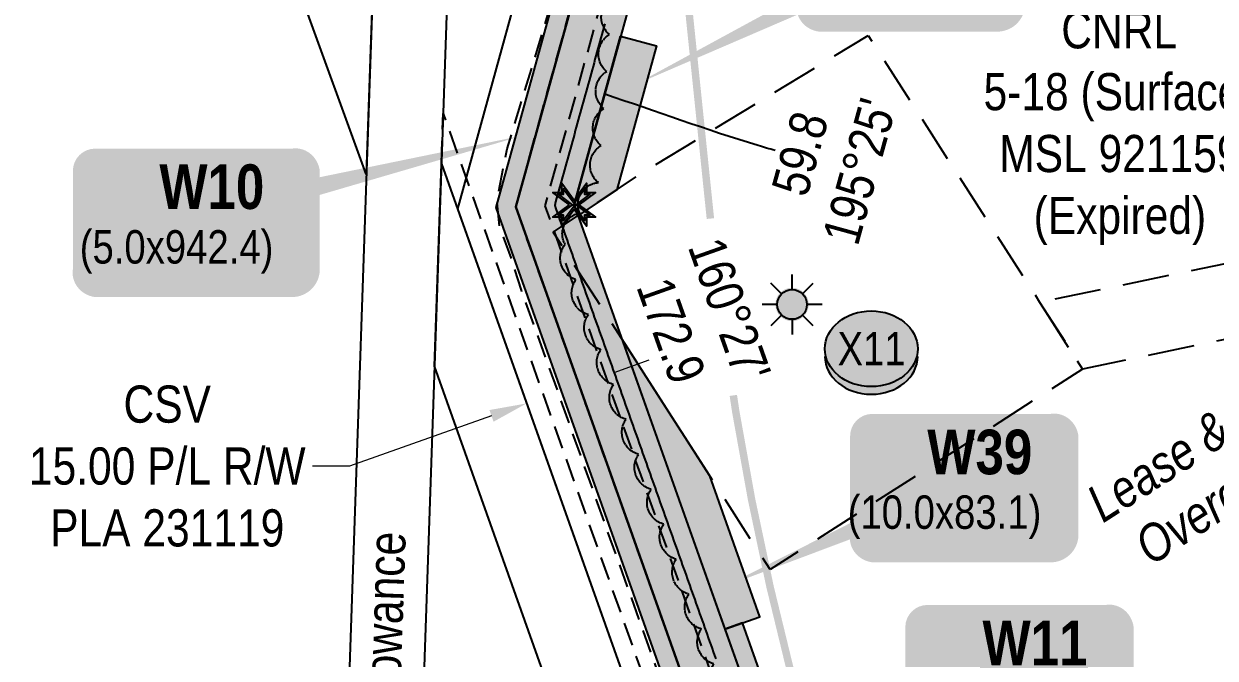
# Model space of a CAD drawing. Extents: x 347027 to 353466, y 6157949 to 6165050.
# Drawn here: x 348836.8 to 349157.6, y 6162059.3 to 6162230.2 of the extents above; entities that cross this region are included whole.
import ezdxf
from ezdxf.enums import TextEntityAlignment as Align

# ---------------------------------------------------------------- set-up
doc = ezdxf.new("R2010")
doc.units = 0
doc.header["$LTSCALE"] = 5
doc.header["$PDSIZE"] = 20
for name, pattern in [('0', [1, 1, 0]), ('DASHDOT2', [5, 2.5, -1.25, 0, -1.25]), ('foc-ACCESSROAD', [3.75, 2.5, -1.25]), ('HIDDEN2', [1.875, 1.25, -0.625]), ('UG_PIPE', [1.875, 1.25, -0.625])]:
    doc.linetypes.add(name, pattern=pattern)
doc.layers.get('Defpoints').update_dxf_attribs({"color": 9})
for name, color, linetype in [('AS-PIPE-UG', 44, 'UG_PIPE'), ('AS-WILDLIFE', 131, 'DASHDOT2'), ('C-RW', 13, 'Continuous'), ('F-AR', 190, 'foc-ACCESSROAD'), ('F-RW', 190, 'Continuous'), ('F-WS', 190, 'foc-ACCESSROAD'), ('F-WS-S', 190, 'Continuous'), ('L-BD', 7, 'Continuous'), ('L-MON', 1, 'Continuous'), ('L-ROAD-T', 7, 'Continuous'), ('L-SEC', 7, 'Continuous'), ('P-CROSSINGS', 250, 'Continuous'), ('P-PROPOSED', 10, 'Continuous'), ('P-PROPOSED-H', 21, 'Continuous'), ('P-TEMP-BLOCKS', 250, 'Continuous'), ('P-TEMP-H', 41, 'Continuous'), ('P-TEMP_WORKSPACE', 46, 'Continuous'), ('P-WORKAREA', 113, 'Continuous'), ('P-WORKAREA-H', 111, 'Continuous'), ('T-BUSH', 110, '0'), ('T-BUSH-T', 110, 'Continuous'), ('T-EXISTING TFA', 220, 'HIDDEN2')]:
    doc.layers.add(name, color=color, linetype=linetype)
doc.layers.add('C-RW-T', color=13, linetype='Continuous', lineweight=9)
doc.layers.add('F-WS-T', color=190, linetype='Continuous', lineweight=9)
doc.styles.add('100L', font='ARIALN.TTF', dxfattribs={"height": 11})
doc.styles.add('80', font='ARIALN.TTF', dxfattribs={"height": 10})
doc.styles.add('80CG', font='ARIALN.TTF', dxfattribs={"height": 10})
doc.styles.add('80L', font='ARIALN.TTF', dxfattribs={"height": 10})
doc.styles.add('BOLD', font='ARIALNB.TTF')
doc.styles.add('Crossing', font='ARIALN.TTF', dxfattribs={"height": 10})
doc.dimstyles.new('Compass 5 000', dxfattribs={"dimscale": 5, "dimtxt": 9, "dimasz": 2, "dimexe": 0.2, "dimexo": 0.0625, "dimgap": 0.5, "dimtad": 0, "dimtih": 1, "dimtoh": 1, "dimzin": 0, "dimdsep": 46, "dimtxsty": '80CG', "dimcen": 0.1, "dimse1": 1, "dimse2": 1, "dimclrd": 256, "dimclrt": 256, "dimaunit": 1, "dimadec": 4, "dimazin": 0, "dimtfac": 0.06, "dimtofl": 0, "dimtmove": 0, "dimatfit": 1, "dimfxl": 0.2, "dimtolj": 1, "dimtzin": 0, "dimlwd": -1, "dimarcsym": 0})

# ---------------------------------------------------------------- blocks, each defined once
blk = doc.blocks.new('*D126')
at = {"layer": 'C-RW-T', "transparency": 16777216}
for p, q in [((348995.6978778269, 6162136.319663526), (349005.1215211658, 6162139.665548494)), ((348962.7185893299, 6162124.61029575), (348924.4963016186, 6162111.039389754)), ((348924.4963016186, 6162111.039389754), (348914.4963016186, 6162111.039389754))]:
    blk.add_line(p, q, dxfattribs=at)
for points in [[(348995.140230332, 6162137.890270749), (348996.2555253217, 6162134.749056302), (348986.2742344879, 6162132.973778557)], [(348962.160941835, 6162126.180902974), (348963.2762368247, 6162123.039688527), (348972.1422326688, 6162127.956180718)]]:
    blk.add_solid(points, dxfattribs=at)
at = {"layer": 'Defpoints', "color": 0, "transparency": 16777216}
for p in [(348972.1422326688, 6162127.956180718), (348987.5614491382, 6162129.348354527), (348973.4294473191, 6162124.330756688)]:
    blk.add_point(p, dxfattribs=at)
at = {"layer": 'C-RW-T', "transparency": 16777216, "insert": (348875.4103534601, 6162111.039389754), "char_height": 10, "attachment_point": 5, "style": '80CG'}
blk.add_mtext('\\A1;CSV\\P15.00 P/L R/W\\PPLA 231119', dxfattribs=at)
blk = doc.blocks.new('GAS')
h = blk.add_hatch(color=255)
h.dxf.hatch_style = 1
edge = h.paths.add_edge_path()
edge.add_arc((0, 0), 0.9, 0, 360)
for p, q in [((0, 0.8077887887338874), (0, 1.615577579286764)), ((-0.5711929310346023, 0.5711929297831376), (-1.142385862069204, 1.142385861385264)), ((0.5711929310309642, 0.5711929297831376), (1.142385862065566, 1.142385861385264)), ((-0.8077887898725749, 0), (-1.615577579628734, 0)), ((1.615577579625096, 0), (0.8077887898689368, 0)), ((-0.5711929310346023, -0.5711929316021271), (-1.142385862069204, -1.142385863204253)), ((1.142385862065566, -1.142385863204253), (0.5711929310309642, -0.5711929316021271)), ((0, -0.8077887905528768), (0, -1.615577581105753))]:
    blk.add_line(p, q)
blk.add_circle((0, 0), 0.8000000000000003)
blk = doc.blocks.new('TEMP')
h = blk.add_hatch(color=255)
h.dxf.hatch_style = 1
h.paths.add_polyline_path([(-1.152061661774314, -0.6656854195645793), (-0.6656854224511335, -0.6656854195645793), (-0.6656854224511335, -1.152061655686339), (-5.273250724968648e-10, -0.2514284436956588), (0.6656854183820542, -1.152061663420682), (0.6656854183820542, -0.6656854208922597), (1.152061656810019, -0.6656854053035205), (0.2514284429676993, 5.273252945414697e-10), (1.152061671303363, 0.6656854258011663), (0.6656854287749412, 0.6656854258011663), (0.6656854131859291, 1.152061664229041), (-5.274159997625816e-10, 0.2514284397220762), (-0.6656854269836912, 1.152061669657269), (-0.6656854269836914, 0.6656854303339059), (-1.152061663105633, 0.665685430333906), (-0.2514284404497632, 5.273249614745623e-10)])
h = blk.add_hatch(color=1)
h.dxf.hatch_style = 1
h.paths.add_polyline_path([(-0.06148754561550518, -3.245802793205854e-09), (0.5656854183820542, -0.8485281365719857), (0.5656854183820542, -0.3566277553978557), (1.665334536937735e-16, 0.06148754561552533), (-0.8485281349258001, -0.5656854195645793), (-0.3566277640338187, -0.5656854195645793), (0.06148754642195797, -3.245822666197995e-09), (-0.5656854269836911, 0.8485281428085727), (-0.5656854269836913, 0.3566277719165035), (-2.320366121466577e-14, -0.06148754642194038), (0.8485281444547581, 0.5656854258011663), (0.3566277632805105, 0.5656854258011663)])
at = {"color": 1}
for p, q in [((-0.0831890328488953, 0), (0.08318903393992515, 0)), ((0, 0.08318903069412045), (0, -0.08318903609469999))]:
    blk.add_line(p, q, dxfattribs=at)
at = {"color": 255, "flags": 128}
blk.add_lwpolyline([(-0.251428440449763, 5.273250280879439e-10), (-1.152061663105633, 0.665685430333906), (-0.6656854269836914, 0.665685430333906), (-0.6656854269836914, 1.152061669657269), (-5.274159775581211e-10, 0.2514284397220763), (0.6656854131859291, 1.152061664229041), (0.6656854287749412, 0.6656854258011663), (1.152061671303363, 0.6656854258011663), (0.2514284429676991, 5.273250280879439e-10), (1.152061656810019, -0.6656854053035204), (0.6656854183820542, -0.6656854208922596), (0.6656854183820542, -1.152061663420682), (-5.273250280879439e-10, -0.2514284436956586), (-0.6656854224511335, -1.152061655686339), (-0.6656854224511335, -0.6656854195645793), (-1.152061661774314, -0.6656854195645793)], close=True, dxfattribs=at)
at = {"color": 1, "flags": 128}
blk.add_lwpolyline([(-0.0831890328488953, 0), (-0.8485281394583581, 0.565685430333906), (-0.5656854269836913, 0.565685430333906), (-0.5656854269836913, 0.8485281428085728), (0, 0.08318903069412045), (0.565685422914612, 0.8485281473411306), (0.5656854319800914, 0.5656854258011663), (0.8485281444547582, 0.5656854258011663), (0.08318903393992515, 0), (0.8485281399220185, -0.5656854150320214), (0.5656854183820542, -0.5656854240973189), (0.5656854183820542, -0.8485281365719857), (0, -0.08318903609469999), (-0.5656854224511335, -0.8485281320390641), (-0.5656854224511335, -0.5656854195645792), (-0.8485281349258003, -0.5656854195645792)], close=True, dxfattribs=at)
blk = doc.blocks.new('*U256')
h = blk.add_hatch(color=191)
edge = h.paths.add_edge_path()
edge.add_line((-23.99999999999998, -18.73694360180167), (23.99999999999998, -18.73694360180167))
edge.add_arc((23.99999999999998, -12.73694360180167), 6, 270, 360)
edge.add_line((29.99999999999998, -12.73694360180167), (29.99999999999998, 12.5))
edge.add_arc((23.99999999999998, 12.5), 6, 0, 90)
edge.add_line((23.99999999999998, 18.5), (-23.99999999999998, 18.5))
edge.add_arc((-23.99999999999998, 12.5), 6, 90, 180)
edge.add_line((-29.99999999999998, 12.5), (-29.99999999999998, -12.73694360180167))
edge.add_arc((-23.99999999999998, -12.73694360180167), 6, 180, 270)
at = {"color": 250, "flags": 128}
blk.add_lwpolyline([(-23.99999999999998, -18.73694360180167, 3, 3, 0), (23.99999999999998, -18.73694360180167, 3, 3, 0.414213562373095), (29.99999999999998, -12.73694360180167, 3, 3, 0), (29.99999999999998, 12.5, 3, 0, 0.414213562373095), (23.99999999999998, 18.5, 0, 0, 0), (-23.99999999999998, 18.5, 0, 0, 0.414213562373095), (-29.99999999999998, 12.5, 0, 0, 0), (-29.99999999999998, -12.73694360180167, 0, 3, 0.414213562373095)], format="xyseb", close=True, dxfattribs=at)
at = {"flags": 128}
blk.add_lwpolyline([(-67.16823358090147, -11.47115963452798, 0, 7.499999999999999, 0), (-3.398394867633905e-15, 0, 0, 0, 0)], format="xyseb", dxfattribs=at)
at = {"color": 250}
for tag, p, height, style in [('TEMP_AREA_W1_001', (-9.212824010914055, 2.244292974654144), 12, 'BOLD'), ('ENTER_TEXT_001', (-30.65893587994544, -12.47010782646594), 9, '80')]:
    blk.add_attdef(tag, p, '', height=height, dxfattribs=dict(at, style=style))
blk = doc.blocks.new('*U220')
h = blk.add_hatch(color=111)
edge = h.paths.add_edge_path()
edge.add_line((-26.49999999999999, -20), (26.49999999999999, -20))
edge.add_arc((26.49999999999999, -14), 6, 270, 360)
edge.add_line((32.49999999999999, -14), (32.49999999999999, 12.5))
edge.add_arc((26.49999999999999, 12.5), 6, 0, 90)
edge.add_line((26.49999999999999, 18.5), (-26.49999999999999, 18.5))
edge.add_arc((-26.49999999999999, 12.5), 6, 90, 180)
edge.add_line((-32.49999999999999, 12.5), (-32.49999999999999, -14))
edge.add_arc((-26.49999999999999, -14), 6, 180, 270)
at = {"flags": 128}
blk.add_lwpolyline([(88.90054929169796, 22.06930367846572, 0, 7.499999999999997, 0), (-3.398394867633905e-15, 0, 0, 0, 0)], format="xyseb", dxfattribs=at)
at = {"color": 250, "flags": 128}
blk.add_lwpolyline([(-26.49999999999999, -20, 3, 3, 0), (26.49999999999999, -20, 3, 3, 0.414213562373095), (32.49999999999999, -14, 3, 3, 0), (32.49999999999999, 12.5, 3, 0, 0.414213562373095), (26.49999999999999, 18.5, 0, 0, 0), (-26.49999999999999, 18.5, 0, 0, 0.414213562373095), (-32.49999999999999, 12.5, 0, 0, 0), (-32.49999999999999, -14, 0, 3, 0.414213562373095)], format="xyseb", close=True, dxfattribs=at)
at = {"color": 250}
for tag, p, height, style in [('TEMP_AREA_W1_001', (-9.212824010914055, 2.244292974654144), 12, 'BOLD'), ('ENTER_TEXT_001', (-30.65893587994544, -12.47010782646594), 9, '80')]:
    blk.add_attdef(tag, p, '', height=height, dxfattribs=dict(at, style=style))
blk = doc.blocks.new('xing2')
h = blk.add_hatch(color=50)
h.dxf.hatch_style = 1
edge = h.paths.add_edge_path()
edge.add_ellipse((0, 0), major_axis=(-12.5, 0), ratio=0.8162973455633619, start_angle=0, end_angle=360)
h = blk.add_hatch(color=250)
h.dxf.hatch_style = 1
edge = h.paths.add_edge_path()
edge.add_ellipse((0, -2.047489049626165), major_axis=(-12.5, 0), ratio=0.8162973455633619, start_angle=0, end_angle=180)
edge.add_line((12.5, -2.047489049626165), (12.5, 0))
edge.add_ellipse((0, 0), major_axis=(-12.5, 0), ratio=0.8162973455633619, start_angle=0, end_angle=180, ccw=False)
edge.add_line((-12.5, 0), (-12.5, -2.047489049626165))
at = {"color": 250}
blk.add_ellipse((0, 0), major_axis=(-12.5, 0), ratio=0.8162973455633619, dxfattribs=at)
blk.add_ellipse((0, -2.047489049626165), major_axis=(-12.5, 0), ratio=0.8162973455633619, start_param=0, end_param=3.141592653589793, dxfattribs=at)
at = {"color": 250, "style": 'Crossing'}
blk.add_attdef('CROSSING', text='', height=9, dxfattribs=at).set_placement((0.08916442567715421, 0.0199513138486509), align=Align.MIDDLE_CENTER)
at = {"color": 250, "style": 'Crossing', "flags": 1}
for tag, p in [('OWNER', (0.08916442567715421, -12.49201765665748)), ('DESCRIPTION', (0.08916442567715421, -25.770021277247)), ('LOCATION', (0.08916442567715421, -39.30337514164421)), ('DWG_REF', (0.08916442567715421, -52.83672900604233))]:
    blk.add_attdef(tag, text='', height=9, dxfattribs=at).set_placement(p, align=Align.MIDDLE_CENTER)
blk = doc.blocks.new('*U255')
h = blk.add_hatch(color=191)
edge = h.paths.add_edge_path()
edge.add_line((-23.99999999999998, -20), (23.99999999999998, -20))
edge.add_arc((23.99999999999998, -14), 6, 270, 360)
edge.add_line((29.99999999999998, -14), (29.99999999999998, 12.5))
edge.add_arc((23.99999999999998, 12.5), 6, 0, 90)
edge.add_line((23.99999999999998, 18.5), (-23.99999999999998, 18.5))
edge.add_arc((-23.99999999999998, 12.5), 6, 90, 180)
edge.add_line((-29.99999999999998, 12.5), (-29.99999999999998, -14))
edge.add_arc((-23.99999999999998, -14), 6, 180, 270)
at = {"color": 250, "flags": 128}
blk.add_lwpolyline([(-23.99999999999998, -20, 3, 3, 0), (23.99999999999998, -20, 3, 3, 0.414213562373095), (29.99999999999998, -14, 3, 3, 0), (29.99999999999998, 12.5, 3, 0, 0.414213562373095), (23.99999999999998, 18.5, 0, 0, 0), (-23.99999999999998, 18.5, 0, 0, 0.414213562373095), (-29.99999999999998, 12.5, 0, 0, 0), (-29.99999999999998, -14, 0, 3, 0.414213562373095)], format="xyseb", close=True, dxfattribs=at)
at = {"flags": 128}
blk.add_lwpolyline([(-63.88768960744977, -28.04883814303529, 0, 7.5, 0), (-3.398394867633905e-15, 0, 0, 0, 0)], format="xyseb", dxfattribs=at)
at = {"color": 250}
for tag, p, height, style in [('TEMP_AREA_W1_001', (-9.212824010914055, 2.244292974654144), 12, 'BOLD'), ('ENTER_TEXT_001', (-30.65893587994544, -12.47010782646594), 9, '80')]:
    blk.add_attdef(tag, p, '', height=height, dxfattribs=dict(at, style=style))
blk = doc.blocks.new('*U228')
h = blk.add_hatch(color=191)
edge = h.paths.add_edge_path()
edge.add_line((-23.99999999999998, -20), (23.99999999999998, -20))
edge.add_arc((23.99999999999998, -14), 6, 270, 360)
edge.add_line((29.99999999999998, -14), (29.99999999999998, 12.5))
edge.add_arc((23.99999999999998, 12.5), 6, 0, 90)
edge.add_line((23.99999999999998, 18.5), (-23.99999999999998, 18.5))
edge.add_arc((-23.99999999999998, 12.5), 6, 90, 180)
edge.add_line((-29.99999999999998, 12.5), (-29.99999999999998, -14))
edge.add_arc((-23.99999999999998, -14), 6, 180, 270)
at = {"color": 250, "flags": 128}
blk.add_lwpolyline([(-23.99999999999998, -20, 3, 3, 0), (23.99999999999998, -20, 3, 3, 0.414213562373095), (29.99999999999998, -14, 3, 3, 0), (29.99999999999998, 12.5, 3, 0, 0.414213562373095), (23.99999999999998, 18.5, 0, 0, 0), (-23.99999999999998, 18.5, 0, 0, 0.414213562373095), (-29.99999999999998, 12.5, 0, 0, 0), (-29.99999999999998, -14, 0, 3, 0.414213562373095)], format="xyseb", close=True, dxfattribs=at)
at = {"flags": 128}
blk.add_lwpolyline([(-74.01443116824507, -35.99141025397709, 0, 7.499999999999998, 0), (-3.398394867633905e-15, 0, 0, 0, 0)], format="xyseb", dxfattribs=at)
at = {"color": 250}
for tag, p, height, style in [('TEMP_AREA_W1_001', (-9.212824010914055, 2.244292974654144), 12, 'BOLD'), ('ENTER_TEXT_001', (-30.65893587994544, -12.47010782646594), 9, '80')]:
    blk.add_attdef(tag, p, '', height=height, dxfattribs=dict(at, style=style))

msp = doc.modelspace()

# ---------------------------------------------------------------- hatches: boundary and pattern name
at = {"layer": 'P-PROPOSED-H'}
h = msp.add_hatch(color=256, dxfattribs=at)
h.dxf.hatch_style = 1
h.paths.add_polyline_path([(349071.587695059, 6164537.693803868), (349086.5746355743, 6164537.17075627), (349067.3144586891, 6163985.306783213), (349085.0049456167, 6163919.000198466), (349074.3566629408, 6163607.537617608), (349069.582327014, 6163389.633695203), (349063.6566722145, 6163274.078215285), (349041.7106052457, 6163211.970695144), (349031.0910271434, 6162819.545426222), (349019.0534180521, 6162769.819122177), (349000.8498970688, 6162239.091058022), (348984.9625655333, 6162181.487504966), (349042.7849328308, 6162018.631527645), (349032.9464864926, 6161574.903176269), (349373.228227902, 6160914.37665403), (349533.9405277448, 6160881.02046957), (349622.6700173278, 6160762.61233374), (349747.6093361881, 6160761.904847627), (349747.7773915372, 6160766.902751134), (350146.77323472, 6160764.643382159), (350196.8484843011, 6160654.93929763), (350246.790137143, 6160654.570828808), (350406.6903704909, 6160304.186531629), (350602.1086272931, 6159876.002857098), (350612.6910618935, 6159864.848841377), (350870.1686735692, 6159300.713873299), (351063.1367612949, 6158877.919653248), (351095.8119970816, 6158809.659540432), (351136.6409825057, 6158724.365859018), (351202.1481676832, 6158592.506011025), (351209.7571143057, 6158577.189911848), (351214.2627771116, 6158567.998789966), (351285.680249643, 6158421.816395603), (351300.1828606416, 6158379.243327934), (351284.1610391886, 6158379.770350928), (351271.7905518177, 6158416.084473681), (351212.9108076521, 6158501.531053242), (351199.1800899486, 6158531.604950845), (351197.2291419685, 6158568.702100986), (351081.0212805421, 6158802.617681446), (350856.5263645708, 6159294.487368405), (350600.0885455082, 6159856.344144729), (350589.5060120554, 6159867.498264637), (350393.2550281776, 6160298.065572136), (350237.2614434671, 6160639.64465848), (350187.1525607621, 6160640.014361119), (350137.3887336256, 6160749.700218019), (349762.2749178325, 6160751.824351717), (349762.1068624835, 6160746.826448208), (349615.1363145442, 6160747.658689192), (349525.3405479364, 6160867.489755275), (349363.1742917508, 6160901.147711511), (349017.8696029966, 6161571.42436), (349027.7314903134, 6162016.209933873), (348969.2504004297, 6162180.921195151), (348985.9232811548, 6162241.372956179), (349004.1185802231, 6162771.861308414), (349016.1432954881, 6162821.534349201), (349026.7839568465, 6163214.738707689), (349048.7918134996, 6163277.021093057), (349054.5946778007, 6163390.182050271), (349059.366211367, 6163607.958071046), (349069.9415333659, 6163917.286549954), (349052.2496410448, 6163983.598402325), (349071.587695059, 6164537.693803868), (349086.5746355743, 6164537.17075627)])
at = {"layer": 'P-TEMP-H'}
h = msp.add_hatch(color=256, dxfattribs=at)
h.dxf.hatch_style = 1
h.paths.add_polyline_path([(348997.4882136487, 6162226.902421511), (349007.1285045266, 6162224.242715811), (348996.44462412, 6162185.515017441), (348986.0078485318, 6162178.543478422), (348984.9625655333, 6162181.487504966)])
h = msp.add_hatch(color=256, dxfattribs=at)
h.dxf.hatch_style = 1
h.paths.add_polyline_path([(348997.7733736969, 6162145.40602333), (349025.5626527829, 6162067.137864897), (349034.9876935076, 6162070.483734633), (349021.4908625288, 6162108.485629521), (349009.6666461485, 6162126.892077535)])
h = msp.add_hatch(color=256, dxfattribs=at)
h.dxf.hatch_style = 1
h.paths.add_polyline_path([(349025.5626527829, 6162067.137864897), (349042.7849328308, 6162018.631527645), (349041.4041547411, 6161956.356411831), (349046.4016147471, 6161956.245607006), (349047.8027470036, 6162019.438725567), (349030.3261357165, 6162068.828127071)])
at = {"layer": 'P-WORKAREA-H'}
h = msp.add_hatch(color=256, dxfattribs=at)
h.dxf.hatch_style = 1
h.paths.add_polyline_path([(348989.2185556109, 6162337.447481253), (348985.9232811548, 6162241.372956179), (348969.2504004297, 6162180.921195151), (349027.7314903134, 6162016.209933873), (349017.8696029966, 6161571.42436), (349092.7871716234, 6161426.00062714), (349089.2905240802, 6161421.873092764), (349012.8439751649, 6161570.264754578), (349022.7136761408, 6162015.40273595), (348964.0130120622, 6162180.732425215), (348980.9477425163, 6162242.133588901), (348984.2228050766, 6162337.618831246)])

# ---------------------------------------------------------------- linework, layer by layer
at = {"layer": 'AS-PIPE-UG', "flags": 128}
msp.add_lwpolyline([(350606.233, 6159822.138999992), (350581.856, 6159876.102999992), (350566.294, 6159911.062999992), (350525.4850000005, 6160000.319), (350489.2420000006, 6160081.674999991), (350451.621, 6160162.818999992), (350393.162, 6160290.906999991), (350342.291, 6160403.922999992), (350307.912, 6160478.514), (350271.854, 6160556.686999992), (350225.734, 6160657.228), (350183.694, 6160750.234999992), (350178.989, 6160760.652999992), (350176.652, 6160765.131), (350174.165, 6160767.083999991), (350169.1490000005, 6160767.253), (350159.0260000005, 6160766.920999992), (350131.252, 6160766.155999992), (350038.4340000005, 6160766.883999991), (349962.199, 6160767.153), (349911.572, 6160767.318999992), (349821.1110000005, 6160768.301), (349768.2050000005, 6160768.169999992), (349704.173, 6160766.323999992), (349645.277, 6160766.557), (349615.536, 6160766.893999992), (349602.678, 6160766.994999992), (349595.3540000005, 6160767.123), (349591.057, 6160767.234999992), (349585.535, 6160768.047999992), (349582.122, 6160772.777), (349574.9050000006, 6160783.174999991), (349560.098, 6160802.907999991), (349541.923, 6160826.231999991), (349527.078, 6160845.882999992), (349522.007, 6160852.698999992), (349517.984, 6160857.477999992), (349509.628, 6160859.382999992), (349501.7530000005, 6160861.327999991), (349458.035, 6160870.268999992), (349397.6890000005, 6160882.357999992), (349372.382, 6160887.910999992), (349363.03, 6160889.733999992), (349359.052, 6160890.460999992), (349355.841, 6160893.737999992), (349350.972, 6160902.951999991), (349326.169, 6160951.044999992), (349297.167, 6161008.624999992), (349263.323, 6161077.611999991), (349237.2730000005, 6161132.677999992), (349206.647, 6161191.519999991), (349124.9440000005, 6161351.368), (349033.7720000005, 6161527.890999991), (349019.97, 6161555.458999991), (349012.1600000005, 6161570.786999991), (349010.9340000005, 6161579.501), (349012.873, 6161640.399), (349016.169, 6161754.346999992), (349018.203, 6161852.354999992), (349019.66, 6161927.098), (349021.134, 6162005.990999992), (349020.773, 6162015.834999992), (349016.857, 6162029.395999991), (348976.2150000005, 6162143.454999992), (348970.748, 6162158.468999991), (348968.334, 6162166.274), (348964.911, 6162175.796999992), (348964.2010000005, 6162182.670999992), (348966.936, 6162196.510999992), (348979.042, 6162236.427), (348979.873, 6162248.389), (348980.402, 6162266.584999992), (348981.091, 6162296.203999992), (348982.412, 6162332.920999992), (348996.6580000005, 6162748.658), (348994.563, 6162773.577), (348996.214, 6162780.968999991), (348998.701, 6162789.866999991), (349000.157, 6162796.316999991), (349009.3010000005, 6162832.047999992), (349010.858, 6162838.706999992), (349012.97, 6162849.729999992), (349016.0520000005, 6162901.997999991), (349018.784, 6163063.770999991), (349022.035, 6163145.950999992), (349025.679, 6163219.386999992), (349026.9250000005, 6163230.185), (349029.0680000006, 6163235.561), (349033.709, 6163247.645999991), (349038.683, 6163261.259999991), (349043.091, 6163274.224), (349044.189, 6163284.381), (349045.101, 6163310.608), (349048.614, 6163392.994999992), (349052.321, 6163534.578), (349055.417, 6163647.464999991), (349059.0340000005, 6163750.987999992), (349061.617, 6163816.330999992), (349060.481, 6163826.641999992), (349058.2310000006, 6163843.243999992), (349056.507, 6163864.629999992), (349059.206, 6163928.426999992), (349055.245, 6163953.173999991), (349047.717, 6163973.030999992), (349047.366, 6163984.450999992), (349047.801, 6164003.502999991), (349048.981, 6164029.196999991), (349049.861, 6164060.915999992), (349053.619, 6164118.509999991), (349056.581, 6164219.829), (349059.451, 6164307.085999992), (349063.279, 6164397.643999992), (349064.376, 6164460.371), (349063.394, 6164486.109999992)], dxfattribs=at)
at = {"layer": 'AS-WILDLIFE', "const_width": 2.000000000000027, "flags": 128}
for points in [[(349021.650097326, 6162177.750452549), (349016.1063822063, 6162231.343321514), (349014.0325746456, 6162254.653028289), (349012.6451039008, 6162278.013631919), (349011.9449518213, 6162301.404957799), (349011.9329061591, 6162324.806625613), (349012.6089436833, 6162348.198631778), (349013.9724502419, 6162371.560655588), (349016.0222092035, 6162394.872458983), (349018.7564985271, 6162418.113989352), (349022.1729994721, 6162441.265076865), (349026.268690886, 6162464.305631448), (349031.0399462792, 6162487.215745593), (349036.4828307335, 6162509.975802907), (349035.2324341767, 6162559.327066137), (349035.2722958975, 6162579.590062469), (349037.2695692905, 6162640.526175216), (349038.2439174729, 6162661.688642739), (349039.778415539, 6162682.817656789), (349041.8719766303, 6162703.89888408), (349044.523237175, 6162724.917182916), (349047.7301225351, 6162745.857791324), (349050.7281066536, 6162763.839018862), (349054.8489688446, 6162786.533153814), (349059.6225271411, 6162809.099089926), (349065.0449263941, 6162831.517913186), (349071.1115975225, 6162853.771189236), (349077.8173833954, 6162875.840066419), (349085.1568011488, 6162897.706584087), (349093.1237827408, 6162919.352264422), (349101.7115462032, 6162940.75910922), (349128.0487948473, 6163003.562081543), (349137.5853107194, 6163025.38475331), (349147.7672955107, 6163046.9136933), (349158.5856947784, 6163068.129937558), (349170.0311456373, 6163089.014813215), (349182.0931888423, 6163109.549515801), (349194.7613420958, 6163129.716040472), (349208.0243207542, 6163149.496458967), (349226.233619638, 6163175.798223237), (349239.4229930786, 6163194.288322658), (349253.1377844567, 6163212.392214441), (349267.3667283706, 6163230.094771437), (349282.0982451912, 6163247.381357466), (349297.3199356775, 6163264.238012792), (349313.0194063414, 6163280.650577947), (349329.1836439282, 6163296.605575454), (349345.7994237872, 6163312.089921921), (349361.8725702644, 6163329.257884924), (349378.4473433346, 6163345.942139247), (349395.5090625961, 6163362.128059307), (349413.0428391611, 6163377.80131344), (349431.0332613948, 6163392.948355099), (349449.4645179525, 6163407.555626214), (349468.3204688531, 6163421.610559343), (349487.5845715027, 6163435.100675415), (349507.2397634746, 6163448.014180638), (349527.2689736784, 6163460.339580721), (349547.654602545, 6163472.066366438), (349568.3786536455, 6163483.183917223), (349595.3514681823, 6163497.16991181), (349616.1792780705, 6163507.609851471), (349637.3121703519, 6163517.417490833), (349658.7309032739, 6163526.583773495), (349680.4162091384, 6163535.100542454), (349702.3483090429, 6163542.960025993), (349724.5072040425, 6163550.155146197), (349746.8728836476, 6163556.679224824), (349751.1052768278, 6163580.221072289), (349756.0415476518, 6163603.625296528), (349761.6772932944, 6163626.871167551), (349768.0074229452, 6163649.937535268), (349775.0261289734, 6163672.803829132), (349782.7272069238, 6163695.449367098), (349791.1038383259, 6163717.853949481), (349800.1482111673, 6163739.997147896), (349809.8524874962, 6163761.859433368), (349820.2077387671, 6163783.420945358), (349831.2048250354, 6163804.662217304), (349853.1831465376, 6163845.620568734), (349865.1375249629, 6163867.099588831), (349877.7463914923, 6163888.201125065), (349890.9978167469, 6163908.905330343), (349904.8792688769, 6163929.192440328), (349914.1298297319, 6163941.858128712)], [(349544.5977131407, 6161363.955678031), (349535.6443693381, 6161372.155176975), (349518.8541788104, 6161388.460154056), (349507.8646556664, 6161399.449035915), (349492.0260386041, 6161415.70803711), (349476.6660337841, 6161432.420105792), (349461.7976590255, 6161449.570815031), (349447.4334267315, 6161467.145923392), (349433.585264108, 6161485.130672463), (349420.2650128513, 6161503.50980134), (349407.4838237716, 6161522.267729132), (349395.2526507031, 6161541.388769223), (349383.5815596117, 6161560.856809472), (349372.4804252511, 6161580.655432098), (349362.5376313146, 6161588.364171089), (349328.3433831598, 6161618.655925839), (349310.7758005632, 6161632.861341044), (349293.6351089098, 6161647.579241847), (349276.9363842575, 6161662.79666099), (349260.6943058227, 6161678.50051963), (349244.9228705803, 6161694.67711914), (349229.6359928623, 6161711.312158528), (349214.8467875423, 6161728.3913137), (349200.5681898094, 6161745.899555302), (349186.8128379318, 6161763.821745371), (349177.8218251116, 6161775.809377995), (349163.7039176921, 6161795.233345098), (349150.1754340508, 6161815.072368812), (349137.2486905293, 6161835.308601554), (349124.9353183452, 6161855.923675882), (349113.2463491405, 6161876.899207132), (349102.1922351242, 6161898.21609379), (349091.7831287283, 6161919.855225719), (349082.0282916409, 6161941.797167052), (349072.9366002361, 6161964.021970753), (349064.5161285622, 6161986.509766662), (349056.7745653459, 6162009.240173405), (349049.7187998697, 6162032.192786674), (349043.3553332251, 6162055.346790836), (349037.6897642291, 6162078.681444177), (349032.7273006403, 6162102.175693791), (349028.4723594023, 6162125.808163871), (349027.8279648761, 6162130.127091514)]]:
    msp.add_lwpolyline(points, dxfattribs=at)
at = {"layer": 'C-RW', "flags": 128}
for points in [[(348989.1834832055, 6162773.903530117), (348970.9964061958, 6162243.654893953), (348953.5379626496, 6162180.354875516), (349012.677786549, 6162013.788298088), (349002.7924578478, 6161567.94548337), (349353.1201811186, 6160887.918539408), (349516.743799473, 6160853.958104514), (349585.091920399, 6160762.825124894), (349747.6093361881, 6160761.90484763), (349747.7773915372, 6160766.902751138), (350163.3191379512, 6160764.549688705)], [(350175.6855471761, 6160774.477372495), (349592.6219880828, 6160777.779050288), (349525.3405479362, 6160867.489755278), (349363.1742917508, 6160901.147711511), (349017.8696029963, 6161571.424360003), (349027.7314903131, 6162016.209933877), (348969.2504004297, 6162180.921195155), (348985.9232811545, 6162241.372956187), (349004.1185802228, 6162771.861308421)]]:
    msp.add_lwpolyline(points, dxfattribs=at)
at = {"layer": 'F-AR', "flags": 128}
msp.add_lwpolyline([(349471.0339020324, 6162213.517376897), (349480.2945196655, 6162193.204586765), (349403.7260933713, 6162195.742298484), (349121.8544066849, 6162137.22553949), (349110.2880247465, 6162155.247289489), (349402.0011838449, 6162215.805297969), (349471.0339020324, 6162213.517376897)], close=True, dxfattribs=at)
at = {"layer": 'F-RW'}
for points in [[(348838.0121169742, 6162452.539917129), (348877.0713525354, 6162391.141402888), (348930.8831225252, 6162244.166182044), (348929.0145446496, 6162189.670498541), (348858.9906183326, 6162382.305943186), (348836.7997401415, 6162417.188469826)], [(349254.2538712015, 6161036.144657493), (349075.734200539, 6161382.670836379), (349068.3024252277, 6161397.097649713), (348982.6897777744, 6161563.30695296), (348985.2043100758, 6161676.708427248), (348985.8730576659, 6161706.86981585), (348992.6062529151, 6162010.559481588), (348947.3652375838, 6162137.98129019), (348949.2339543813, 6162192.477061199), (349012.677786549, 6162013.788298088), (349005.8580992286, 6161706.20673683), (349005.189011824, 6161676.044662767), (349002.7924578483, 6161567.94548337), (349082.2896197254, 6161413.608581319), (349089.721010427, 6161399.181805408), (349270.3944736563, 6161048.471464706)]]:
    msp.add_lwpolyline(points, dxfattribs=at)
at = {"layer": 'F-WS', "flags": 128}
msp.add_lwpolyline([(349110.2880247465, 6162155.247289489), (349121.8544066849, 6162137.22553949), (349037.7170041326, 6162083.226819776), (348979.3450672218, 6162174.092885467), (349002.801766705, 6162189.76145038), (349064.1238467416, 6162227.092921887), (349110.2880247465, 6162155.247289489)], close=True, dxfattribs=at)
at = {"layer": 'L-SEC'}
for p, q in [((348939.777000002, 6162503.515999984), (348912.1972717281, 6161699.255064646)), ((348959.8770566024, 6162502.826728536), (348932.2973325669, 6161698.565916848))]:
    msp.add_line(p, q, dxfattribs=at)
at = {"layer": 'P-PROPOSED', "flags": 128}
for points in [[(350137.3887336256, 6160749.700218019), (349762.2749178325, 6160751.824351717), (349762.1068624835, 6160746.826448208), (349615.1363145442, 6160747.658689192), (349525.3405479364, 6160867.489755275), (349363.1742917508, 6160901.147711511), (349017.8696029966, 6161571.42436), (349027.7314903134, 6162016.209933873), (348969.2504004297, 6162180.921195151), (348985.9232811548, 6162241.372956179), (349004.1185802231, 6162771.861308414)], [(349019.0534180521, 6162769.819122177), (349000.8498970688, 6162239.091058022), (348984.9625655333, 6162181.487504966), (349042.7849328308, 6162018.631527645), (349032.9464864926, 6161574.903176269), (349373.228227902, 6160914.37665403), (349533.9405277448, 6160881.02046957), (349622.6700173278, 6160762.61233374), (349747.6093361881, 6160761.904847627), (349747.7773915372, 6160766.902751134), (350146.77323472, 6160764.643382159)]]:
    msp.add_lwpolyline(points, dxfattribs=at)
at = {"layer": 'P-TEMP_WORKSPACE'}
msp.add_lwpolyline([(348997.4882136487, 6162226.902421511), (349007.1285045266, 6162224.242715811), (348996.44462412, 6162185.515017441), (348986.0078485318, 6162178.543478422), (348984.9625655333, 6162181.487504966)], close=True, dxfattribs=at)
at = {"layer": 'P-TEMP_WORKSPACE', "flags": 128}
for points in [[(348997.7733736969, 6162145.40602333), (349025.5626527829, 6162067.137864897), (349034.9876935076, 6162070.483734633), (349021.4908625288, 6162108.485629521), (349009.6666461485, 6162126.892077535)], [(349025.5626527829, 6162067.137864897), (349042.7849328308, 6162018.631527645), (349041.4041547411, 6161956.356411831), (349046.4016147471, 6161956.245607006), (349047.8027470036, 6162019.438725567), (349030.3261357165, 6162068.828127071)]]:
    msp.add_lwpolyline(points, close=True, dxfattribs=at)
at = {"layer": 'P-WORKAREA', "flags": 128}
msp.add_lwpolyline([(348989.2185556109, 6162337.447481253), (348985.9232811548, 6162241.372956179), (348969.2504004297, 6162180.921195151), (349027.7314903134, 6162016.209933873), (349017.8696029966, 6161571.42436), (349092.7871716234, 6161426.00062714), (349089.2905240802, 6161421.873092764), (349012.8439751649, 6161570.264754578), (349022.7136761408, 6162015.40273595), (348964.0130120622, 6162180.732425215), (348980.9477425163, 6162242.133588901), (348984.2228050766, 6162337.618831246)], close=True, dxfattribs=at)
at = {"layer": 'T-BUSH', "flags": 128}
msp.add_lwpolyline([(349149.4172339831, 6161452.197633232, -0.52056705), (349139.911789877, 6161449.091746509, -0.52056705), (349130.4063457699, 6161445.985859786, -0.52056705), (349120.9009016633, 6161442.879973063, -0.52056705), (349113.9187203883, 6161446.310744601, -0.52056705), (349108.9655902192, 6161454.997890365, -0.52056705), (349104.0124600502, 6161463.685036129, -0.52056705), (349099.5452339428, 6161472.623445991, -0.52056705), (349095.3195016708, 6161481.686733839, -0.52056705), (349091.0937693989, 6161490.750021696, -0.52056705), (349086.868037127, 6161499.813309552, -0.52056705), (349082.6423048555, 6161508.876597408, -0.52056705), (349078.416572583, 6161517.939885264, -0.52056705), (349074.1908403111, 6161527.003173121, -0.52056705), (349069.8677178454, 6161535.780937482, -0.52056705), (349060.9843090594, 6161531.18909162, -0.52056705), (349052.1009002739, 6161526.597245767, -0.52056705), (349047.1876457387, 6161533.972667644, -0.52056705), (349042.810389575, 6161542.963753701, -0.52056705), (349038.4331334115, 6161551.954839766, -0.52056705), (349043.4896288511, 6161556.489812702, -0.52056705), (349043.8931065788, 6161562.717247807, -0.52056705), (349038.7211990851, 6161571.275949396, -0.52056705), (349037.518150659, 6161580.458304202, -0.52056705), (349036.9858122104, 6161590.444124938, -0.52056705), (349032.9408484689, 6161596.8668355, -0.52056705), (349026.7338040511, 6161600.795592992, -0.52056705), (349027.0164278899, 6161610.791598381, -0.52056705), (349027.2990517286, 6161620.787603781, -0.52056705), (349027.5816755673, 6161630.783609163, -0.52056705), (349027.864299406, 6161640.779614553, -0.52056705), (349028.1469232447, 6161650.775619952, -0.52056705), (349028.4295470839, 6161660.771625334, -0.52056705), (349028.7121709226, 6161670.767630724, -0.52056705), (349028.968581586, 6161680.764330489, -0.52056705), (349029.2155607105, 6161690.761280089, -0.52056705), (349029.4625398339, 6161700.758229689, -0.52056705), (349029.7095189578, 6161710.755179298, -0.52056705), (349029.9564980818, 6161720.75212889, -0.52056705), (349030.2002704182, 6161730.74914371, -0.52056705), (349030.3599152066, 6161740.747869298, -0.52056705), (349030.5195599951, 6161750.746594894, -0.52056705), (349030.6792047835, 6161760.74532049, -0.52056705), (349030.8388495719, 6161770.744046086, -0.52056705), (349030.9984943604, 6161780.742771681, -0.52056705), (349031.1581391488, 6161790.741497286, -0.52056705), (349031.3177839373, 6161800.740222873, -0.52056705), (349031.4774287257, 6161810.738948469, -0.52056705), (349031.6370735141, 6161820.737674065, -0.52056705), (349031.7967183026, 6161830.736399661, -0.52056705), (349031.956363091, 6161840.735125265, -0.52056705), (349032.1160078789, 6161850.733850853, -0.52056705), (349032.2756526673, 6161860.732576448, -0.52056705), (349032.4352974558, 6161870.731302044, -0.52056705), (349032.7184934092, 6161880.72648994, -0.52056705), (349033.1312378813, 6161890.717968409, -0.52056705), (349033.5439823539, 6161900.709446887, -0.52056705), (349033.9567268255, 6161910.700925347, -0.52056705), (349034.3694712976, 6161920.692403816, -0.52056705), (349034.7822157697, 6161930.683882285, -0.52056705), (349041.4508213979, 6161935.146149637, -0.52056705), (349051.315911294, 6161936.783220598, -0.52056705), (349057.4662619368, 6161941.600336927, -0.52056705), (349057.5628217057, 6161951.599870726, -0.52056705), (349057.6593814756, 6161961.599404526, -0.52056705), (349057.7559412444, 6161971.598938325, -0.52056705), (349057.8525010144, 6161981.598472134, -0.52056705), (349057.9490607833, 6161991.598005925, -0.52056705), (349057.0807075152, 6162000.600258803, -0.52056705), (349047.2059423871, 6162000.315348701, -0.52056705), (349045.6827384603, 6162010.198660374, -0.52056705), (349044.1595345335, 6162020.081972056, -0.52056705), (349042.6363306067, 6162029.965283738, -0.52056705), (349040.6135497107, 6162039.335709133, -0.52056705), (349030.693613605, 6162040.598589832, -0.52056705), (349025.9998074491, 6162048.374761317, -0.52056705), (349022.6174419897, 6162057.785372548, -0.52056705), (349019.2350765293, 6162067.195983787, -0.52056705), (349015.8527110695, 6162076.606595026, -0.52056705), (349012.4703456096, 6162086.017206274, -0.52056705), (349009.0879801503, 6162095.427817505, -0.52056705), (349005.70561469, 6162104.838428744, -0.52056705), (349002.3232492301, 6162114.249039983, -0.52056705), (348998.9408837708, 6162123.659651231, -0.52056705), (348995.5585183104, 6162133.070262462, -0.52056705), (348992.1761528506, 6162142.480873701, -0.52056705), (348988.7937873907, 6162151.89148494, -0.52056705), (348985.4114219314, 6162161.30209618, -0.52056705), (348982.532590396, 6162170.830295998, -0.52056705), (348986.4793053671, 6162179.213760203, -0.52056705), (348991.4826766627, 6162187.43384302, -0.52056705), (348992.2391201439, 6162197.405191638, -0.52056705), (348992.9955636255, 6162207.376540256, -0.52056705), (348993.7520071078, 6162217.347888874, -0.52056705), (348994.508450589, 6162227.319237499, -0.52056705), (348995.2648940706, 6162237.290586109, -0.52056705), (348996.0213375529, 6162247.261934727, -0.52056705), (348996.7777810341, 6162257.233283345, -0.52056705), (348997.5342245157, 6162267.204631963, -0.52056705), (348998.2906679974, 6162277.175980589, -0.52056705), (348999.0471114792, 6162287.147329198, -0.52056705), (348999.8035549613, 6162297.118677816, -0.52056705), (349000.5599984425, 6162307.090026435, -0.52056705), (349001.3164419242, 6162317.061375052, -0.52056705), (349002.0728854064, 6162327.032723678, -0.52056705), (349002.8293288876, 6162337.004072288, -0.52056705), (349003.5857723693, 6162346.975420906, -0.52056705), (349004.3422158515, 6162356.946769523, -0.52056705), (349005.0986593327, 6162366.918118142, -0.52056705), (349005.8551028144, 6162376.889466768, -0.52056705), (349006.6115462961, 6162386.860815377, -0.52056705), (349007.3679897778, 6162396.832163995, -0.52056705), (349008.12443326, 6162406.803512613, -0.52056705), (349008.8808767412, 6162416.774861231, -0.52056705), (349009.6373202229, 6162426.746209857, -0.52056705), (349006.2824501715, 6162434.105038399, -0.52056705), (349000.9451090698, 6162440.317774196, -0.52056705), (349001.3036642253, 6162450.311344047, -0.52056705), (349001.6622193808, 6162460.304913891, -0.52056705), (349002.0207745364, 6162470.298483733, -0.52056705), (349002.3793296919, 6162480.292053567, -0.52056705), (349002.7378848474, 6162490.28562341, -0.52056705), (349003.096440003, 6162500.279193252, -0.52056705), (349003.4549951591, 6162510.272763095, -0.52056705), (349003.8135503146, 6162520.266332937, -0.52056705), (349004.1721054696, 6162530.259902781, -0.52056705), (349004.5306606251, 6162540.253472623, -0.52056705), (349004.8892157807, 6162550.247042466, -0.52056705), (349005.2477709362, 6162560.240612308, -0.52056705), (349005.6063260917, 6162570.234182151, -0.52056705), (349005.9648812473, 6162580.227752002, -0.52056705), (349006.3234364028, 6162590.221321844, -0.52056705), (349006.6819915589, 6162600.214891688, -0.52056705), (349007.0405467144, 6162610.208461522, -0.52056705), (349007.3991018699, 6162620.202031365, -0.52056705), (349007.757657025, 6162630.195601207, -0.52056705), (349008.1162121805, 6162640.18917105, -0.52056705), (349008.474767336, 6162650.182740892, -0.52056705), (349008.8333224916, 6162660.176310735, -0.52056705), (349009.1918776471, 6162670.169880578, -0.52056705), (349009.5504328026, 6162680.163450421, -0.52056705), (349009.9089879582, 6162690.157020263, -0.52056705), (349010.2675431142, 6162700.150590106, -0.52056705), (349010.6260982697, 6162710.144159948, -0.52056705), (349010.9846534248, 6162720.137729799, -0.52056705), (349011.3432085803, 6162730.131299642, -0.52056705), (349016.8590943728, 6162734.188942116, -0.52056705), (349026.8047721008, 6162733.148031683, -0.52056705), (349029.9618926014, 6162740.33571899, -0.52056705), (349030.8300134246, 6162750.297966038, -0.52056705), (349031.6981342484, 6162760.260213085, -0.52056705), (349038.0612941367, 6162762.985938978, -0.52056705)], format="xyb", dxfattribs=at)
at = {"layer": 'T-EXISTING TFA', "flags": 128}
msp.add_lwpolyline([(349027.3187951028, 6161997.596774954), (349027.7314903131, 6162016.209933875), (348969.2504004297, 6162180.921195153), (348985.9232811547, 6162241.372956186), (348989.2185556112, 6162337.447481268), (348996.7103777333, 6162337.134073506), (348993.3867186338, 6162240.231987311), (348977.1066193208, 6162181.204354973), (349035.2583421948, 6162017.420751772), (349034.8151152044, 6161997.430564839)], close=True, dxfattribs=at)
msp.add_lwpolyline([(348949.2344893973, 6162192.475554325), (348949.7016907263, 6162206.099755903), (349017.695687804, 6162014.595510011), (349007.8181692175, 6161569.104942986), (349085.7862666537, 6161417.736575483)], dxfattribs=at)

# ---------------------------------------------------------------- block references
at = {"layer": 'L-MON', "xscale": 4.998775000000008, "yscale": 4.998775000000008, "zscale": 4.998775000000008}
msp.add_blockref('TEMP', (348984.9625655333, 6162181.487504966), dxfattribs=at)
at = {"layer": 'P-CROSSINGS', "xscale": 0.9994927142757499, "yscale": 0.9994927142757499, "zscale": 0.9994927142757499}
msp.add_blockref('xing2', (349064.9626530786, 6162142.680015882), dxfattribs=at).add_auto_attribs({'CROSSING': 'X11'})
at = {"layer": 'P-TEMP-BLOCKS'}
for name, p, xscale, yscale, zscale, values in [('*U228', (349074.9043727587, 6162249.601786773), 0.999755, 0.999755, 0.999755, {'TEMP_AREA_W1_001': 'W40', 'ENTER_TEXT_001': '(10.0x45.0)'}), ('*U220', (348882.5005338537, 6162178.10137616), 0.99973765, 0.99973765, 0.99973765, {'TEMP_AREA_W1_001': 'W10', 'ENTER_TEXT_001': '(5.0x942.4)'}), ('*U255', (349089.2626339017, 6162106.651916652), 0.999755, 0.999755, 0.999755, {'TEMP_AREA_W1_001': 'W39', 'ENTER_TEXT_001': '(10.0x83.1)'}), ('*U256', (349104.1189590815, 6162055.191629968), 0.999755, 0.999755, 0.999755, {'TEMP_AREA_W1_001': 'W11', 'ENTER_TEXT_001': '(5.0x113.8)'})]:
    msp.add_blockref(name, p, dxfattribs=dict(at, xscale=xscale, yscale=yscale, zscale=zscale)).add_auto_attribs(values)

# ---------------------------------------------------------------- texts
at = {"layer": 'F-WS-T', "insert": (349083.2170458274, 6162233.603863811), "char_height": 9.997550000000016, "attachment_point": 1, "style": '80L'}
msp.add_mtext_dynamic_manual_height_columns('\\pi32.9104;CNRL\\P\\pi11.98102;5-18 (Surface)\\P\\pi16.216;MSL 921159\\P\\pi25.47021;(Expired)', width=96.01122560003563, gutter_width=50.0245090066923, heights=[0], dxfattribs=at)
at = {"layer": 'L-BD', "color": 6, "style": '80L'}
for s, p in [("195°25'", (349061.3120343333, 6162170.054633104)), ('59.8', (349047.6106349385, 6162183.199666815))]:
    msp.add_text(s, height=9.9973765, rotation=74.58090000000996, dxfattribs=at).set_placement(p)
at = {"layer": 'L-ROAD-T', "style": '80L'}
msp.add_text('Government Road Allowance', height=9.997550000000016, rotation=88.03638962920286, dxfattribs=at).set_placement((348932.0894812685, 6162018.9749688), align=Align.MIDDLE_CENTER)
at = {"layer": 'T-BUSH-T', "insert": (349121.7258843882, 6162103.872045747), "char_height": 9.997550000000016, "attachment_point": 1, "rotation": 32.69202672080457, "style": '100L'}
msp.add_mtext_dynamic_manual_height_columns('\\pi0.25673;{\\fArial Narrow|b0|i1|c0|p34;Lease & A/R\\P\\pi4.89407;Overgrown}', width=64.46777277622658, gutter_width=55.01347830218417, heights=[0], dxfattribs=at)

# ---------------------------------------------------------------- leaders
at = {"layer": 'L-BD', "color": 6, "path_type": 1}
msp.add_leader([(348993.1941518749, 6162211.333210615), (349034.5345237007, 6162197.510298202), (349039.0595038378, 6162196.160245769)], dimstyle='Compass 5 000', override={"dimgap": 0.5, "dimtad": 0}, dxfattribs=at)

# ---------------------------------------------------------------- next in the draw order: texts
at = {"layer": 'L-BD', "color": 6, "insert": (349031.5376047299, 6162154.84031711), "char_height": 9.9973765, "width": 34.3898120681398, "attachment_point": 2, "rotation": 289.5475, "style": '80L', "bg_fill": 3, "box_fill_scale": 1, "bg_fill_color": 256, "bg_fill_transparency": 0}
msp.add_mtext("160°27' 172.9", dxfattribs=at)

# ---------------------------------------------------------------- next in the draw order: linework, layer by layer
at = {"layer": 'P-PROPOSED'}
msp.add_polyline3d([(348993.2282686055, 6162230.252686777, 890.2975345686416), (348992.9635290555, 6162229.292806341, 890.2737747328136), (348992.6987895055, 6162228.332925906, 890.2651640894459), (348992.4340499555, 6162227.373045471, 890.2366586318793), (348992.1693104054, 6162226.413165035, 890.2789771085313), (348991.9045708554, 6162225.4532846, 890.2575673330205), (348991.6398313054, 6162224.493404164, 890.2758906115449), (348991.3750917554, 6162223.533523728, 890.2386665341215), (348991.1103522054, 6162222.573643293, 890.2066138363493), (348990.8456126554, 6162221.613762857, 890.1752747328032), (348990.5808731054, 6162220.653882422, 890.1848793026829), (348990.3161335554, 6162219.694001987, 890.2492527166442), (348990.0513940054, 6162218.734121551, 890.2822032643049), (348989.7866544554, 6162217.774241115, 890.2790026455784), (348989.5219149053, 6162216.814360679, 890.2560533569513), (348989.2571753553, 6162215.854480244, 890.2129079213164), (348988.9924358053, 6162214.894599808, 890.1494986715178), (348988.7276962553, 6162213.934719373, 890.0996700188732), (348988.4629567053, 6162212.974838938, 890.0782747178514), (348988.1982171553, 6162212.014958502, 890.1048570567756), (348987.9334776053, 6162211.055078066, 890.1767878272528), (348987.6687380553, 6162210.095197631, 890.1479268149064), (348987.4039985053, 6162209.135317195, 890.1082419836721), (348987.1392589553, 6162208.175436759, 890.0597321183959), (348986.8745194052, 6162207.215556324, 890.0746294483312), (348986.6097798552, 6162206.255675889, 890.084698918615), (348986.3450403052, 6162205.295795453, 890.0509186329583), (348986.0803007552, 6162204.335915018, 890.0010145400565), (348985.8155612052, 6162203.376034582, 889.9748522498852), (348985.5508216552, 6162202.416154146, 890.0195957081137), (348985.2860821052, 6162201.45627371, 890.0826576743907), (348985.0213425552, 6162200.496393275, 890.1061240538988), (348984.7566030052, 6162199.53651284, 890.1078564348868), (348984.4918634552, 6162198.576632404, 890.0861665042756), (348984.2271239051, 6162197.616751969, 890.0625790464102), (348983.9623843551, 6162196.656871533, 890.0590861959574), (348983.6976448051, 6162195.696991097, 890.0741443125486), (348983.4329052551, 6162194.737110662, 890.0916918255334), (348983.1681657051, 6162193.777230226, 890.1336081785489), (348982.9034261551, 6162192.817349791, 890.1721426669938), (348982.6386866051, 6162191.857469356, 890.1529575185104), (348982.3739470551, 6162190.89758892, 890.1299171902835), (348982.1092075051, 6162189.937708484, 890.1316363434005), (348981.8444679551, 6162188.977828049, 890.1541884372268), (348981.579728405, 6162188.017947613, 890.1570898818961), (348981.314988855, 6162187.058067177, 890.1692019424756), (348981.050249305, 6162186.098186742, 890.1591072084015), (348980.785509755, 6162185.138306307, 890.1338938083017), (348980.520770205, 6162184.178425871, 890.1479579974688), (348980.256030655, 6162183.218545435, 890.1898548883826), (348979.991291105, 6162182.258665, 890.1674588327314), (348979.726551555, 6162181.298784564, 890.0774657484151), (348980.0601256002, 6162180.359277421, 890.0508980395227), (348980.3936996455, 6162179.419770277, 890.1183515581685), (348980.7272736907, 6162178.480263133, 890.1876418020939), (348981.060847736, 6162177.540755989, 890.1700219645113), (348981.3944217812, 6162176.601248845, 890.1445751587696), (348981.7279958265, 6162175.661741702, 890.1892596584219), (348982.0615698717, 6162174.722234557, 890.2303007267958), (348982.3951439169, 6162173.782727414, 890.254351194191), (348982.7287179622, 6162172.84322027, 890.3119474840612), (348983.0622920074, 6162171.903713127, 890.4067831597205), (348983.3958660527, 6162170.964205982, 890.4238253453057), (348983.7294400979, 6162170.024698839, 890.3848812159442), (348984.0630141431, 6162169.085191695, 890.3609245967205), (348984.3965881884, 6162168.145684551, 890.3612643778496), (348984.7301622336, 6162167.206177408, 890.3488644626885), (348985.0637362789, 6162166.266670263, 890.3450924138581), (348985.3973103241, 6162165.32716312, 890.3727694740521), (348985.7308843694, 6162164.387655976, 890.39796723951), (348986.0644584146, 6162163.448148833, 890.3556577993043), (348986.3980324599, 6162162.508641688, 890.3056124589795), (348986.7316065051, 6162161.569134545, 890.3140234282902), (348987.0651805504, 6162160.629627401, 890.2879947990987), (348987.3987545956, 6162159.690120257, 890.2319657146361), (348987.7323286409, 6162158.750613113, 890.1795605094883), (348988.0659026861, 6162157.811105969, 890.1616952717898), (348988.3994767314, 6162156.871598826, 890.1930042808469), (348988.7330507766, 6162155.932091682, 890.2240298103625), (348989.0666248219, 6162154.992584539, 890.2477082861892), (348989.4001988671, 6162154.053077394, 890.265593668802), (348989.7337729123, 6162153.113570251, 890.2962197907016), (348990.0673469576, 6162152.174063107, 890.3464515435676), (348990.4009210028, 6162151.234555963, 890.3387679530056), (348990.7344950481, 6162150.295048819, 890.3487220952045), (348991.0680690933, 6162149.355541675, 890.3856696127447), (348991.4016431386, 6162148.416034532, 890.3462259020744), (348991.7352171838, 6162147.476527388, 890.3317373274798), (348992.068791229, 6162146.537020244, 890.3620390298768), (348992.4023652743, 6162145.5975131, 890.3461944158498), (348992.7359393195, 6162144.658005957, 890.3309321137593), (348993.0695133648, 6162143.718498813, 890.3542937593945), (348993.40308741, 6162142.778991669, 890.3706346482304), (348993.7366614552, 6162141.839484525, 890.3485276831352), (348994.0702355005, 6162140.899977381, 890.3293310397041), (348994.4038095457, 6162139.960470238, 890.3550822498437), (348994.737383591, 6162139.020963094, 890.3569721765425), (348995.0709576362, 6162138.08145595, 890.3544464992592), (348995.4045316815, 6162137.141948806, 890.3561722673596), (348995.7381057267, 6162136.202441663, 890.3758416096614), (348996.071679772, 6162135.262934519, 890.3874380707183), (348996.4052538172, 6162134.323427375, 890.4200098838343), (348996.7388278625, 6162133.383920231, 890.461005506442), (348997.0724019077, 6162132.444413087, 890.4547672167488), (348997.405975953, 6162131.504905944, 890.4019438178971), (348997.7395499982, 6162130.5653988, 890.4142388300872), (348998.0731240435, 6162129.625891656, 890.4139479907798), (348998.4066980887, 6162128.686384512, 890.4134018975474), (348998.740272134, 6162127.746877369, 890.3874470598005), (348999.0738461792, 6162126.807370225, 890.3437243757994), (348999.4074202244, 6162125.86786308, 890.3740438147926), (348999.7409942697, 6162124.928355937, 890.420159632855), (349000.0745683149, 6162123.988848793, 890.4066493006931), (349000.4081423602, 6162123.04934165, 890.3806215945119), (349000.7417164054, 6162122.109834506, 890.3737431394591), (349001.0752904507, 6162121.170327362, 890.3546037682354), (349001.4088644959, 6162120.230820218, 890.355952325138), (349001.7424385411, 6162119.291313075, 890.4187019132361), (349002.0760125864, 6162118.351805931, 890.4935219224421), (349002.4095866316, 6162117.412298786, 890.4615946355725), (349002.7431606769, 6162116.472791643, 890.4287160353017), (349003.0767347221, 6162115.533284499, 890.4278919482226), (349003.4103087673, 6162114.593777356, 890.3946979050106), (349003.7438828126, 6162113.654270211, 890.3407761357907), (349004.0774568578, 6162112.714763068, 890.3212653570222), (349004.4110309031, 6162111.775255924, 890.2825769125053), (349004.7446049483, 6162110.835748781, 890.2479412677933), (349005.0781789936, 6162109.896241637, 890.259824021033), (349005.4117530388, 6162108.956734492, 890.3062106754626), (349005.7453270841, 6162108.017227349, 890.3512965387645), (349006.0789011293, 6162107.077720205, 890.3629965044737), (349006.4124751746, 6162106.138213062, 890.3645218059229), (349006.7460492198, 6162105.198705917, 890.3639535829927), (349007.0796232651, 6162104.259198774, 890.3480760952235), (349007.4131973103, 6162103.31969163, 890.3257081336251), (349007.7467713556, 6162102.380184487, 890.3511478162194), (349008.0803454008, 6162101.440677342, 890.3596816802731), (349008.4139194461, 6162100.501170198, 890.3329852079939), (349008.7474934913, 6162099.561663055, 890.3372024052247), (349009.0810675365, 6162098.622155911, 890.3491541299179), (349009.4146415818, 6162097.682648768, 890.320377292591), (349009.748215627, 6162096.743141623, 890.2785442073516), (349010.0817896723, 6162095.80363448, 890.3005570787399), (349010.4153637175, 6162094.864127336, 890.306712218983), (349010.7489377627, 6162093.924620192, 890.3063810572962), (349011.082511808, 6162092.985113048, 890.3200826731152), (349011.4160858532, 6162092.045605904, 890.3458815440825), (349011.7496598985, 6162091.106098761, 890.3714458371037), (349012.0832339437, 6162090.166591617, 890.3910316456307), (349012.4168079889, 6162089.227084473, 890.4023649982971), (349012.7503820342, 6162088.287577329, 890.4010082671774), (349013.0839560794, 6162087.348070186, 890.3822672774381), (349013.4175301247, 6162086.408563042, 890.4697651526042), (349013.7511041699, 6162085.469055898, 890.4861470342554), (349014.0846782152, 6162084.529548754, 890.4756451976144), (349014.4182522604, 6162083.59004161, 890.4502852916123), (349014.7518263057, 6162082.650534467, 890.4459918651562), (349015.0854003509, 6162081.711027323, 890.3995537110804), (349015.4189743962, 6162080.771520179, 890.3985635822103), (349015.7525484414, 6162079.832013035, 890.445789209532), (349016.0861224867, 6162078.892505892, 890.4885963600486), (349016.4196965319, 6162077.952998748, 890.4960956671), (349016.7532705772, 6162077.013491604, 890.4990581107761), (349017.0868446224, 6162076.07398446, 890.4698228166386), (349017.4204186677, 6162075.134477316, 890.4515650620725), (349017.7539927129, 6162074.194970173, 890.447412634524), (349018.0875667582, 6162073.255463029, 890.4939723427674), (349018.4211408034, 6162072.315955885, 890.5777756145977), (349018.7547148486, 6162071.376448741, 890.4968252718531), (349019.0882888939, 6162070.436941598, 890.5176592397586), (349019.4218629391, 6162069.497434454, 890.5339578872187), (349019.7554369844, 6162068.55792731, 890.5307633965973), (349020.0890110296, 6162067.618420166, 890.5633260080403), (349020.4225850748, 6162066.678913022, 890.5938060249196), (349020.7561591201, 6162065.739405879, 890.5913233582182), (349021.0897331653, 6162064.799898734, 890.5674022355622), (349021.4233072106, 6162063.860391591, 890.5531561122632), (349021.7568812558, 6162062.920884447, 890.5373316477828), (349022.090455301, 6162061.981377304, 890.5268710461828), (349022.4240293463, 6162061.04187016, 890.546144020107), (349022.7576033915, 6162060.102363016, 890.5792835827997), (349023.0911774368, 6162059.162855872, 890.6081248256394)], dxfattribs=at)

# ---------------------------------------------------------------- next in the draw order: block references
at = {"layer": 'F-WS-S', "color": 0, "xscale": 5.000000000000048, "yscale": 5.000000000000048, "zscale": 5.000000000000048}
msp.add_blockref('GAS', (349043.6355640612, 6162154.617748983), dxfattribs=at)

# ---------------------------------------------------------------- next in the draw order: dimensions: what is measured, and where the dimension line sits
at = {"layer": 'C-RW-T', "color": 2}
dim = msp.add_linear_dim(base=(348972.1422326688, 6162127.956180718), p1=(348987.5614491383, 6162129.348354528), p2=(348973.4294473194, 6162124.330756688), angle=199.54751660118012, text='CSV\\P15.00 P/L R/W\\PPLA 231119', dimstyle='Compass 5 000', dxfattribs=at)
dim.commit()
dim.dimension.update_dxf_attribs({"geometry": '*D126', "text_midpoint": (348875.4103534601, 6162111.039389754), "dimtype": 161})

doc.saveas('drawing.dxf')
